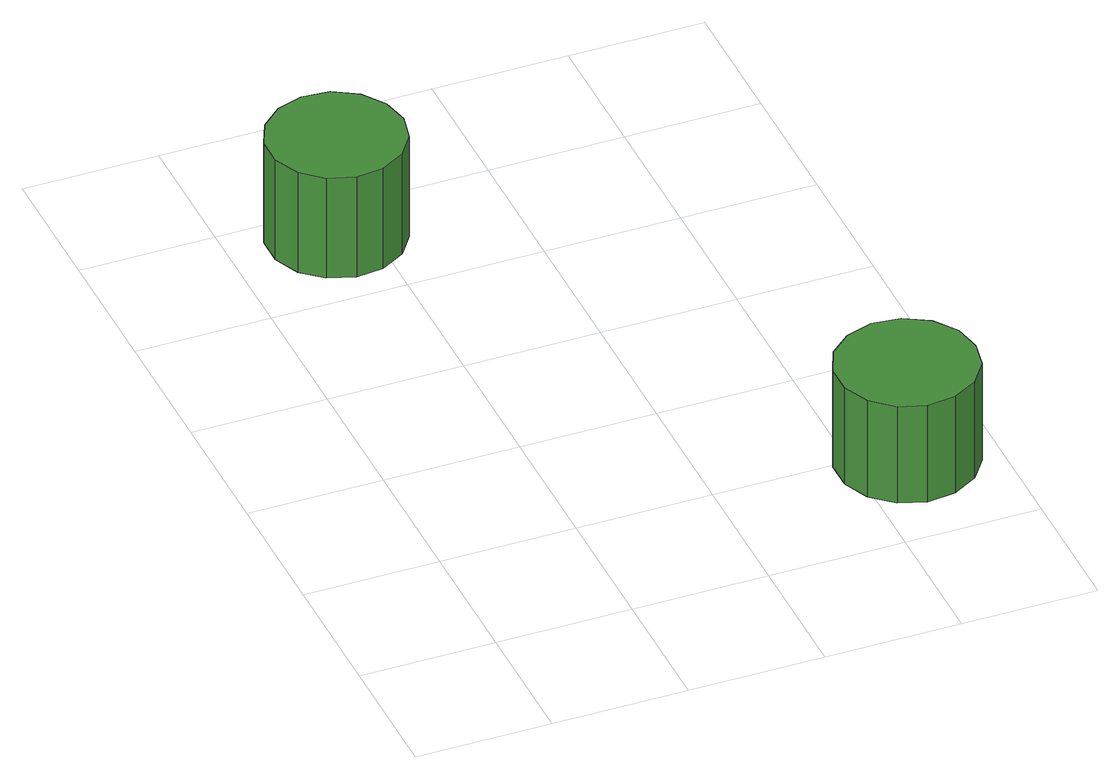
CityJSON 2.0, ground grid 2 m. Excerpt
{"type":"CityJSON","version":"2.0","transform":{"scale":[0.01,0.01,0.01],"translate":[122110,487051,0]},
"CityObjects":{
"tree1":{"type":"SolitaryVegetationObject","attributes":{"function":"something"},"geometry":[{"type":"MultiSurface","lod":"1","boundaries":[[[0,1,2,3,4,5,6,7,8,9,10,11,12,13,14]],[[15,16,17,18,19,20,21,22,23,24,25,26,27,28,29]],[[0,29,28,1]],[[1,28,27,2]],[[2,27,26,3]],[[3,26,25,4]],[[4,25,24,5]],[[5,24,23,6]],[[6,23,22,7]],[[7,22,21,8]],[[8,21,20,9]],[[9,20,19,10]],[[10,19,18,11]],[[11,18,17,12]],[[12,17,16,13]],[[13,16,15,14]],[[14,15,29,0]]]}]},
"tree2":{"type":"SolitaryVegetationObject","attributes":{"function":"something"},"geometry":[{"type":"MultiSurface","lod":"1","boundaries":[[[30,31,32,33,34,35,36,37,38,39,40,41,42,43,44]],[[45,46,47,48,49,50,51,52,53,54,55,56,57,58,59]],[[30,59,58,31]],[[31,58,57,32]],[[32,57,56,33]],[[33,56,55,34]],[[34,55,54,35]],[[35,54,53,36]],[[36,53,52,37]],[[37,52,51,38]],[[38,51,50,39]],[[39,50,49,40]],[[40,49,48,41]],[[41,48,47,42]],[[42,47,46,43]],[[43,46,45,44]],[[44,45,59,30]]]}]}
},
"vertices":[
[253,942,173],[244,982,173],[220,1016,173],[184,1037,173],[143,1041,173],[104,1028,173],[73,1000,173],[56,963,173],[56,921,173],[73,883,173],[104,856,173],[143,843,173],[184,847,173],[220,868,173],[244,901,173],[244,901,5],[220,868,5],[184,847,5],[143,843,5],[104,856,5],[73,883,5],[56,921,5],[56,963,5],[73,1000,5],[104,1028,5],[143,1041,5],[184,1037,5],[220,1016,5],[244,982,5],[253,942,5],
[774,171,171],[766,212,171],[741,246,171],[704,267,171],[662,272,171],[622,259,171],[590,231,171],[573,192,171],[573,149,171],[590,111,171],[622,82,171],[662,69,171],[704,74,171],[741,95,171],[766,129,171],[766,129,9],[741,95,9],[704,74,9],[662,69,9],[622,82,9],[590,111,9],[573,149,9],[573,192,9],[590,231,9],[622,259,9],[662,272,9],[704,267,9],[741,246,9],[766,212,9],[774,171,9]
]}
